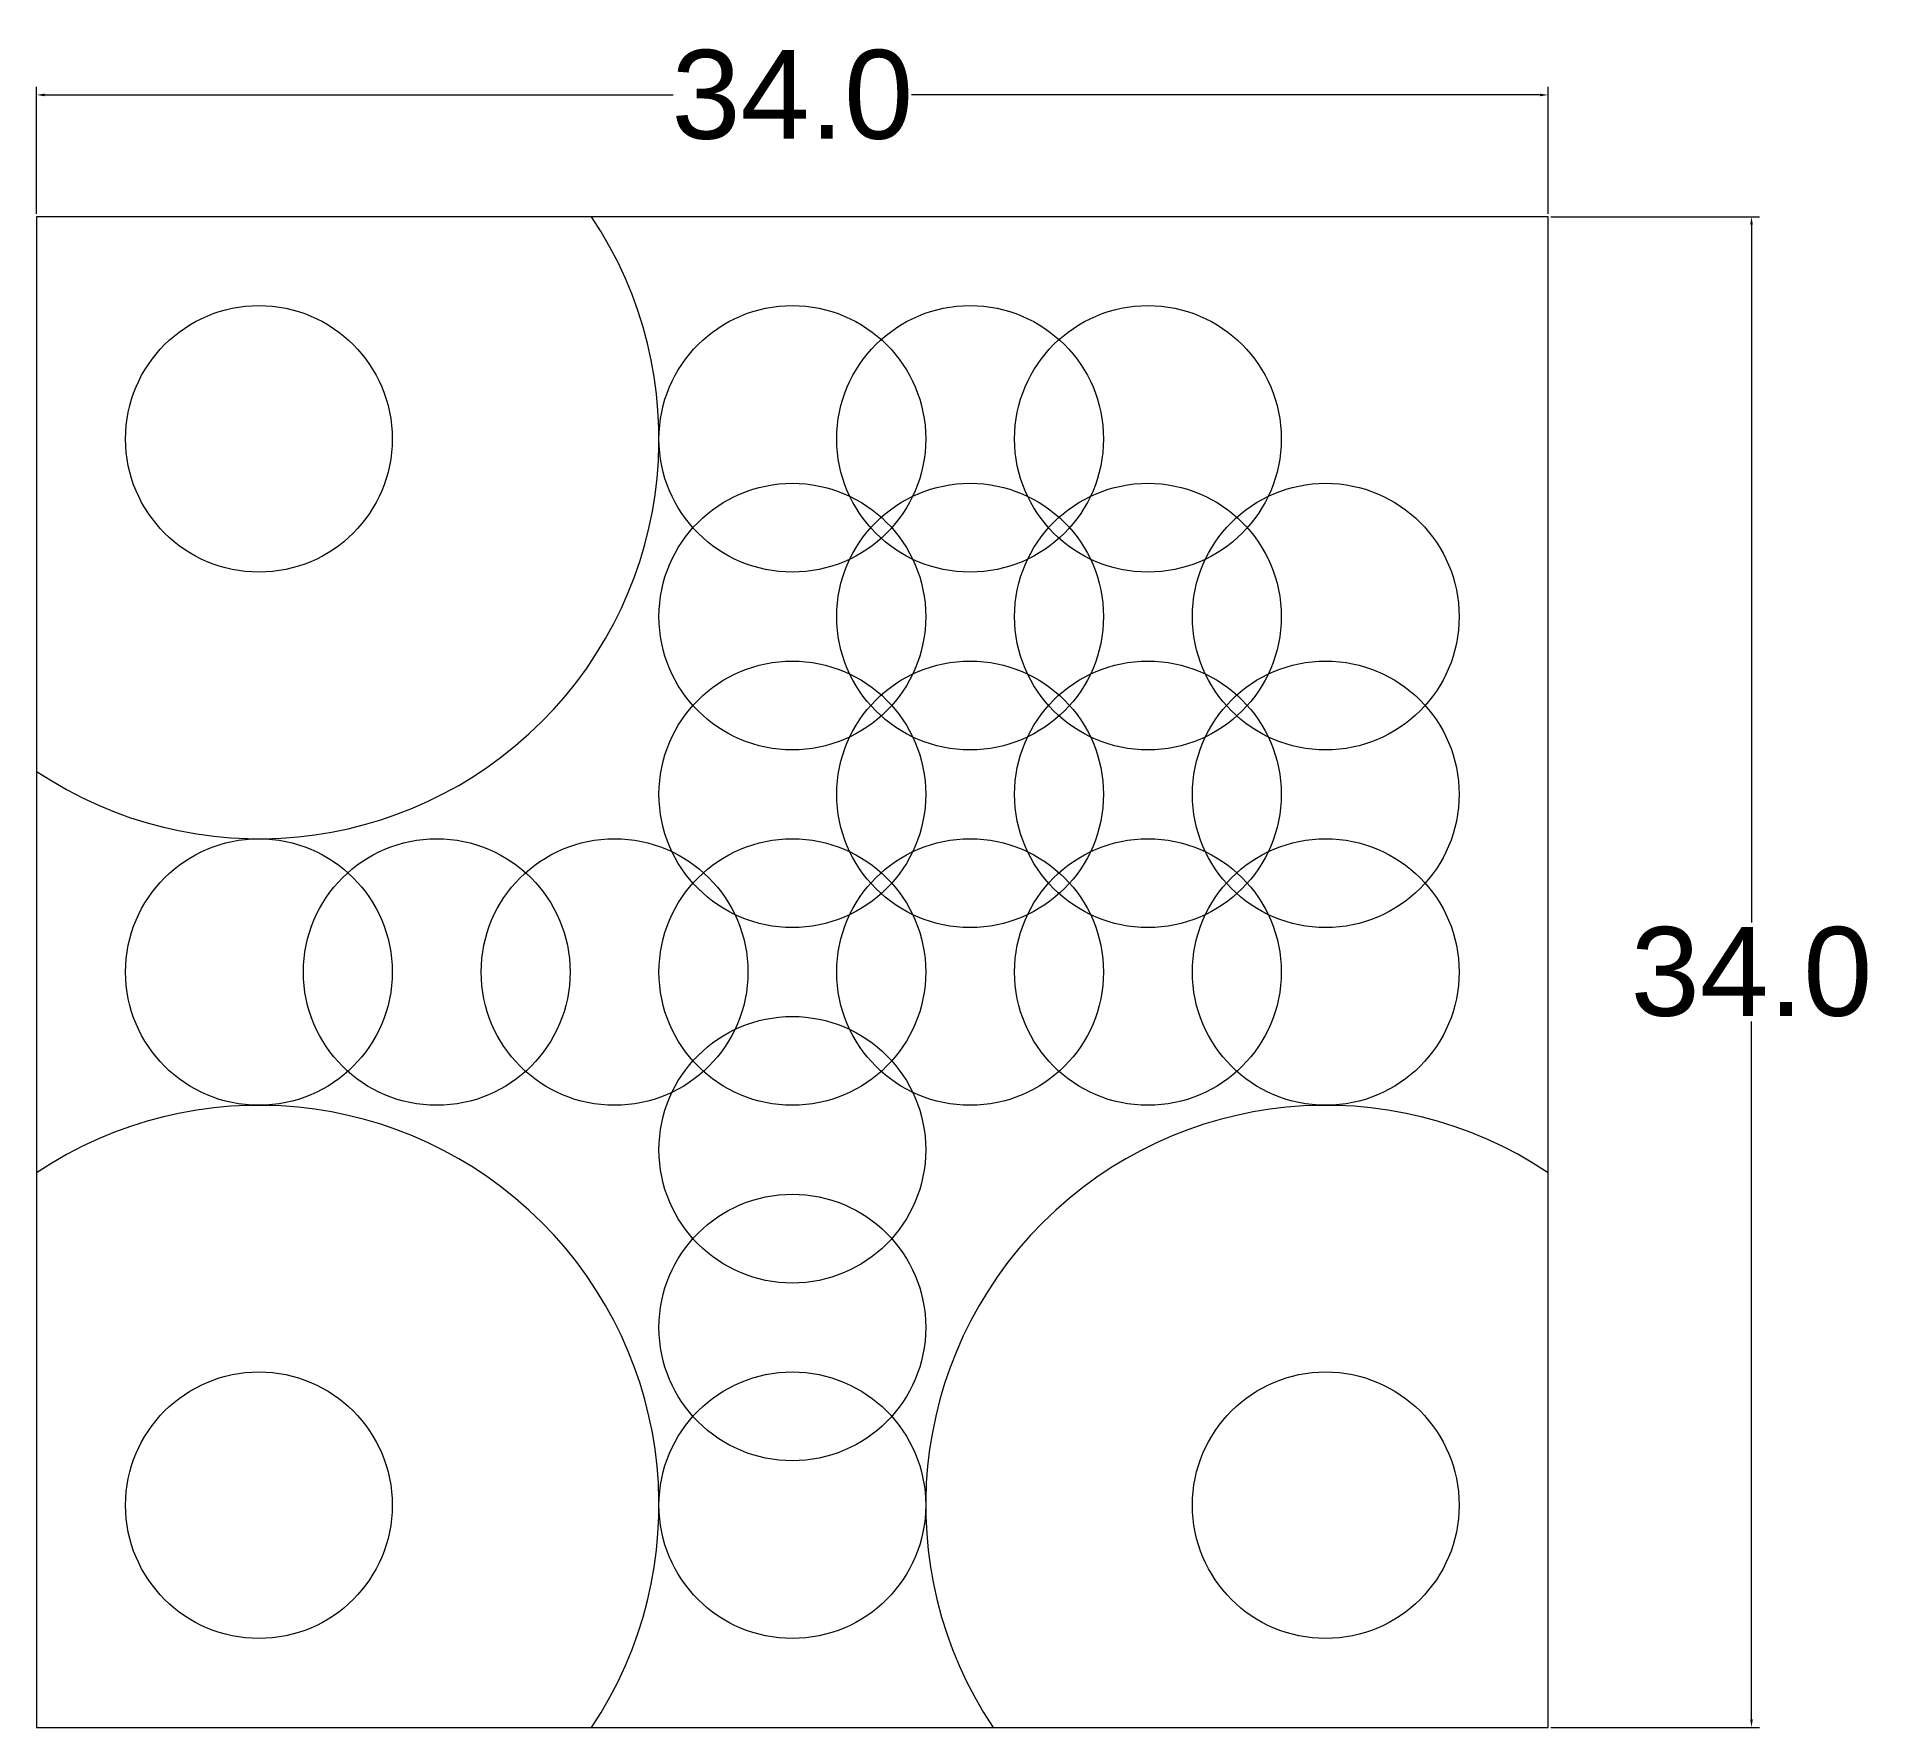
# Model space of a CAD drawing. Header units: millimetres. Extents: x -7 to 144, y -5 to 43.
# Drawn here: x 50.28 to 91.51, y 0 to 38.05 of the extents above; entities that cross this region are included whole.
import ezdxf

# ---------------------------------------------------------------- set-up
doc = ezdxf.new("R2010")
doc.units = ezdxf.units.MM
doc.layers.add('All_3', color=7, linetype='Continuous', true_color=0xc2ced6)
doc.layers.add('Dimensions', color=7, linetype='Continuous', true_color=0xc2ced6)
doc.styles.add('Dim', font='arial.ttf', dxfattribs={"height": 2})
doc.styles.get("Standard").update_dxf_attribs({"font": 'arial.ttf'})
doc.dimstyles.get("Standard").update_dxf_attribs({"dimtxt": 0.18, "dimasz": 0.18, "dimexe": 0.18, "dimexo": 0.0625, "dimgap": 0.09, "dimtad": 0, "dimtih": 1, "dimtoh": 1, "dimdec": 4, "dimzin": 0, "dimdsep": 46, "dimtxsty": 'Standard', "dimcen": 0.09, "dimadec": 0, "dimazin": 0, "dimtfac": 1, "dimtdec": 4, "dimtofl": 0, "dimtmove": 0, "dimatfit": 3, "dimfxl": 1, "dimtolj": 1, "dimtzin": 0, "dimarcsym": 0})

# ---------------------------------------------------------------- blocks, each defined once
blk = doc.blocks.new('*D57')
at = {"layer": 'Defpoints', "color": 0, "transparency": 16777216}
for p in [(84.277, 36.74), (50.277, 34), (84.277, 34)]:
    blk.add_point(p, dxfattribs=at)
at = {"layer": 'Dimensions', "color": 0, "lineweight": -2, "transparency": 16777216}
for p, q in [((50.277, 34.062), (50.277, 36.92)), ((50.457, 36.74), (64.593, 36.74)), ((84.097, 36.74), (69.96, 36.74)), ((84.277, 34.062), (84.277, 36.92))]:
    blk.add_line(p, q, dxfattribs=at)
at = {"layer": 'Dimensions', "color": 0, "transparency": 16777216}
for points in [[(50.457, 36.77), (50.457, 36.71), (50.277, 36.74)], [(84.097, 36.77), (84.097, 36.71), (84.277, 36.74)]]:
    blk.add_solid(points, dxfattribs=at)
at = {"layer": 'Dimensions', "color": 0, "transparency": 16777216, "insert": (67.277, 36.74), "char_height": 2, "attachment_point": 5, "style": 'Dim'}
blk.add_mtext('\\A1;34.0', dxfattribs=at)
blk = doc.blocks.new('*D58')
at = {"layer": 'Defpoints', "color": 0, "transparency": 16777216}
for p in [(84.277, 34), (84.277, 0), (88.855, 0)]:
    blk.add_point(p, dxfattribs=at)
at = {"layer": 'Dimensions', "color": 0, "lineweight": -2, "transparency": 16777216}
for p, q in [((84.339, 34), (89.035, 34)), ((88.855, 33.82), (88.855, 18.112)), ((88.855, 0.18), (88.855, 15.888)), ((84.339, 0), (89.035, 0))]:
    blk.add_line(p, q, dxfattribs=at)
at = {"layer": 'Dimensions', "color": 0, "transparency": 16777216}
for points in [[(88.825, 33.82), (88.885, 33.82), (88.855, 34)], [(88.825, 0.18), (88.885, 0.18), (88.855, 0)]]:
    blk.add_solid(points, dxfattribs=at)
at = {"layer": 'Dimensions', "color": 0, "transparency": 16777216, "insert": (88.855, 17), "char_height": 2, "attachment_point": 5, "style": 'Dim'}
blk.add_mtext('\\A1;34.0', dxfattribs=at)

msp = doc.modelspace()

# ---------------------------------------------------------------- linework, layer by layer
at = {"layer": 'All_3', "color": 18, "true_color": 0x000000}
msp.add_lwpolyline([(50.277, 0), (84.277, 0), (84.277, 34), (50.277, 34)], close=True, dxfattribs=at)
at = {"layer": 'All_3', "color": 5}
for centre in [(55.277, 29), (55.277, 5), (79.277, 5)]:
    msp.add_circle(centre, 3, dxfattribs=at)
at = {"layer": 'All_3', "color": 3}
for centre in [(67.277, 29), (71.277, 29), (75.277, 29), (67.277, 25), (71.277, 25), (75.277, 25), (79.277, 25), (67.277, 21), (71.277, 21), (75.277, 21), (79.277, 21), (55.277, 17), (59.277, 17), (63.277, 17), (67.277, 17), (71.277, 17), (75.277, 17), (79.277, 17), (67.277, 13), (67.277, 9), (67.277, 5)]:
    msp.add_circle(centre, 3, dxfattribs=at)
at = {"layer": 'All_3', "color": 1}
for centre, start, end in [((55.277, 29), 236.251, 33.749), ((55.277, 5), 326.251, 123.749), ((79.277, 5), 56.251, 213.749)]:
    msp.add_arc(centre, 9, start, end, dxfattribs=at)

# ---------------------------------------------------------------- dimensions: what is measured, and where the dimension line sits
at = {"layer": 'Dimensions', "color": 18, "true_color": 0x000000}
dim = msp.add_linear_dim(base=(84.277, 36.74), p1=(50.277, 34), p2=(84.277, 34), dimstyle='Standard', override={"dimdec": 1, "dimtxsty": 'Dim'}, dxfattribs=at)
dim.commit()
dim.dimension.update_dxf_attribs({"geometry": '*D57', "text_midpoint": (67.277, 36.74)})
dim = msp.add_linear_dim(base=(88.855, 0), p1=(84.277, 34), p2=(84.277, 0), angle=90, dimstyle='Standard', override={"dimdec": 1, "dimtxsty": 'Dim'}, dxfattribs=at)
dim.commit()
dim.dimension.update_dxf_attribs({"geometry": '*D58', "text_midpoint": (88.855, 17)})

doc.saveas('drawing.dxf')
